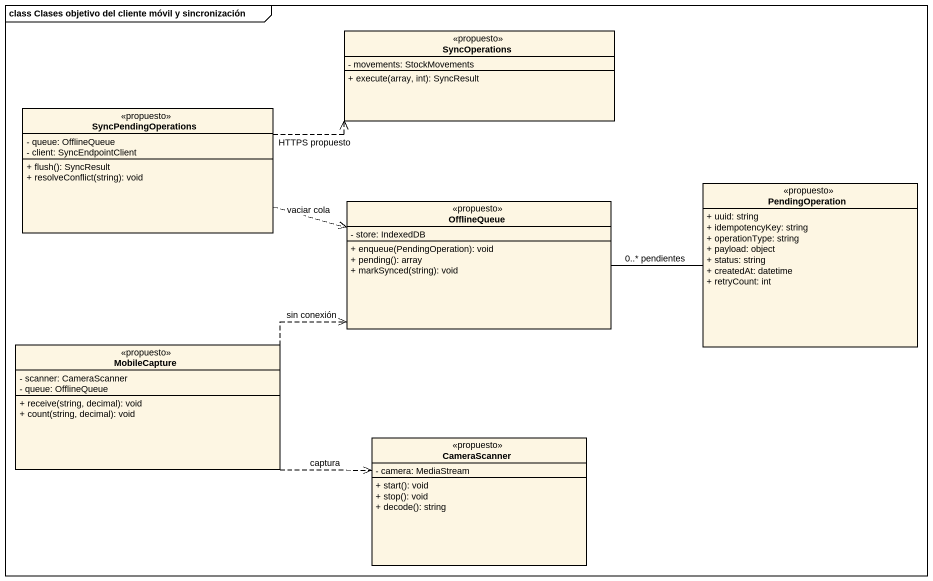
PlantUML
@startuml
mainframe class Clases objetivo del cliente móvil y sincronización
hide circle
hide empty members
skinparam classAttributeIconSize 0
class SyncOperations <<propuesto>> {
  - movements: StockMovements
  + execute(array, int): SyncResult
}
class SyncPendingOperations <<propuesto>> {
  - queue: OfflineQueue
  - client: SyncEndpointClient
  + flush(): SyncResult
  + resolveConflict(string): void
}
class PendingOperation <<propuesto>> {
  + uuid: string
  + idempotencyKey: string
  + operationType: string
  + payload: object
  + status: string
  + createdAt: datetime
  + retryCount: int
}
class OfflineQueue <<propuesto>> {
  - store: IndexedDB
  + enqueue(PendingOperation): void
  + pending(): array
  + markSynced(string): void
}
class MobileCapture <<propuesto>> {
  - scanner: CameraScanner
  - queue: OfflineQueue
  + receive(string, decimal): void
  + count(string, decimal): void
}
class CameraScanner <<propuesto>> {
  - camera: MediaStream
  + start(): void
  + stop(): void
  + decode(): string
}
SyncPendingOperations .right.> SyncOperations : HTTPS propuesto
SyncPendingOperations .right.> OfflineQueue : vaciar cola
OfflineQueue -right- PendingOperation : 0..* pendientes
MobileCapture .right.> OfflineQueue : sin conexión
MobileCapture .right.> CameraScanner : captura
@enduml
